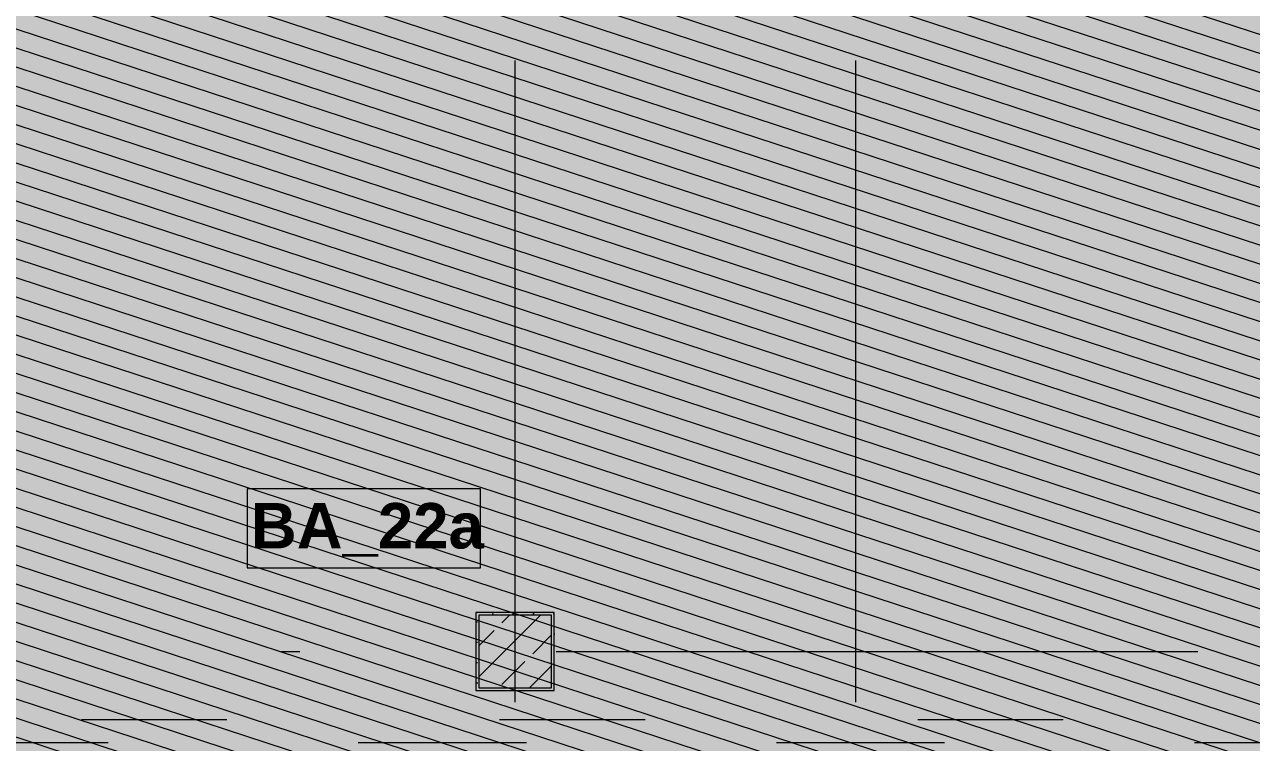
# Model space of a CAD drawing. Header units: metres. Extents: x 101 to 346, y 66 to 213.
# Drawn here: x 113.86 to 120.61, y 92.69 to 96.64 of the extents above; entities that cross this region are included whole.
import ezdxf

# ---------------------------------------------------------------- set-up
doc = ezdxf.new("R2010")
doc.units = ezdxf.units.M
doc.header["$MEASUREMENT"] = 0
doc.linetypes.add('Strichlinie-über-Schnitt', pattern=[0.0023, 0.0008, -0.0015])
doc.linetypes.add('Strichpunktlinie', pattern=[0.006703, 0.003528, -0.001764, 0, -0.001411])
for name, color, linetype in [('00  Raster', 7, 'Continuous'), ('10  Stützen', 7, 'Continuous'), ('10  Stützen_Schnittschraffur', 7, 'Continuous'), ('20  Wand Leichtbau', 7, 'Continuous'), ('40  Text Bodenübersichten', 7, 'Continuous'), ('Neubau_20  Boden Aufbauten_Deckschraffur', 7, 'Continuous')]:
    doc.layers.add(name, color=color, linetype=linetype)
doc.styles.add('ERSTELLTER_STIL_2', font='arial.ttf')

msp = doc.modelspace()

# ---------------------------------------------------------------- hatches: boundary and pattern name
at = {"layer": '10  Stützen_Schnittschraffur', "linetype": 'Continuous', "lineweight": 0, "true_color": 0xffffff}
h = msp.add_hatch(color=7, dxfattribs=at)
h.paths.add_polyline_path([(116.3404, 93.4069), (116.3404, 92.9769), (116.7704, 92.9769), (116.7704, 93.4069)])
h.paths.add_polyline_path([(116.3554, 93.3919), (116.7554, 93.3919), (116.7554, 92.9919), (116.3554, 92.9919)], flags=0)
at = {"layer": '10  Stützen_Schnittschraffur', "linetype": 'Continuous', "lineweight": 13, "true_color": 0x000100}
h = msp.add_hatch(dxfattribs=at)
h.set_pattern_fill('Gips_0008', color=98, style=0, pattern_type=2)
h.set_pattern_definition([(26.86749, (13.479, 22.351647), (-0.022596431, 0.044602705), [0, -0.05])])
h.paths.add_polyline_path([(116.3404, 93.4069), (116.3404, 92.9769), (116.7704, 92.9769), (116.7704, 93.4069)])
h.paths.add_polyline_path([(116.3554, 93.3919), (116.7554, 93.3919), (116.7554, 92.9919), (116.3554, 92.9919)], flags=0)
at = {"layer": '10  Stützen_Schnittschraffur', "linetype": 'Continuous', "lineweight": 0, "true_color": 0xffffff}
msp.add_hatch(color=7, dxfattribs=at).paths.add_polyline_path([(116.3554, 92.9919), (116.7554, 92.9919), (116.7554, 93.3919), (116.3554, 93.3919)])
at = {"layer": '10  Stützen_Schnittschraffur', "linetype": 'Continuous', "lineweight": 13, "true_color": 0x000100}
h = msp.add_hatch(dxfattribs=at)
h.set_pattern_fill('Beton__Stahlbeton_0008', color=98, style=0, pattern_type=2)
h.set_pattern_definition([(225, (116.35537, 93.3919), (-0.16971, 0.16971), []), (225, (116.27052, 93.47674), (-0.169706, 0.169706), [0.18, -0.06])])
h.paths.add_polyline_path([(116.3554, 92.9919), (116.7554, 92.9919), (116.7554, 93.3919), (116.3554, 93.3919)])
at = {"layer": '40  Text Bodenübersichten', "linetype": 'Continuous', "lineweight": 0, "ltscale": 1000, "true_color": 0xffffff}
msp.add_hatch(color=7, dxfattribs=at).paths.add_polyline_path([(115.0826, 93.6523), (116.366, 93.6523), (116.366, 94.0852), (115.0826, 94.0852)])
at = {"layer": 'Neubau_20  Boden Aufbauten_Deckschraffur', "linetype": 'Continuous', "lineweight": 18}
msp.add_hatch(color=30, dxfattribs=at).paths.add_polyline_path([(113.8304, 99.9619), (113.8304, 97.312), (113.7054, 97.312), (113.7054, 92.6999), (111.2179, 92.6999), (111.2179, 92.3919), (121.8454, 92.3919), (121.8454, 92.8169), (124.6679, 92.8169), (124.6679, 95.2768), (122.0179, 95.2768), (122.0179, 99.9621)])
h = msp.add_hatch(dxfattribs=at)
h.set_pattern_fill('Holz_Schalung_liegend__1_A9', color=6, style=0, pattern_type=2)
h.set_pattern_definition([(341.86749, (13.479, 22.35165), (0.03112157, 0.09503393), [])])
h.paths.add_polyline_path([(113.8304, 99.9619), (113.8304, 97.312), (113.7054, 97.312), (113.7054, 92.6999), (111.2179, 92.6999), (111.2179, 92.3919), (121.8454, 92.3919), (121.8454, 92.8169), (124.6679, 92.8169), (124.6679, 95.2768), (122.0179, 95.2768), (122.0179, 99.9621)])

# ---------------------------------------------------------------- linework, layer by layer
at = {"layer": '00  Raster', "color": 7, "linetype": 'Strichpunktlinie', "lineweight": 13, "ltscale": 1000}
for p, q in [((116.5554, 79.3072), (116.5554, 102.9769)), ((118.4304, 79.3072), (118.4304, 102.9703))]:
    msp.add_line(p, q, dxfattribs=at)
at = {"layer": '00  Raster', "color": 5, "linetype": 'Strichpunktlinie', "lineweight": 13, "ltscale": 1000}
msp.add_line((103.1761, 93.1919), (159.1776, 93.1919), dxfattribs=at)
at = {"layer": '10  Stützen', "color": 7, "linetype": 'Continuous', "lineweight": 13, "ltscale": 1000, "flags": 128}
for points in [[(116.3404, 93.4069), (116.3404, 92.9769), (116.7704, 92.9769), (116.7704, 93.4069)], [(116.3554, 92.9919), (116.7554, 92.9919), (116.7554, 93.3919), (116.3554, 93.3919)]]:
    msp.add_lwpolyline(points, close=True, dxfattribs=at)
at = {"layer": '20  Wand Leichtbau', "color": 7, "linetype": 'Strichlinie-über-Schnitt', "lineweight": 13, "ltscale": 1000, "flags": 128}
for points in [[(121.8704, 92.8169), (111.0929, 92.8169)], [(121.8704, 92.8169), (111.0929, 92.8169)], [(111.0929, 92.6919), (121.8704, 92.6919)], [(111.2179, 92.6919), (121.8704, 92.6919)]]:
    msp.add_lwpolyline(points, dxfattribs=at)
at = {"layer": '40  Text Bodenübersichten', "color": 7, "linetype": 'Continuous', "lineweight": 13, "ltscale": 1000}
for p, q in [((116.366, 94.0852), (115.0826, 94.0852)), ((115.0826, 94.0852), (115.0826, 93.6523)), ((116.366, 93.6523), (116.366, 94.0852)), ((115.0826, 93.6523), (116.366, 93.6523))]:
    msp.add_line(p, q, dxfattribs=at)

# ---------------------------------------------------------------- texts
at = {"layer": '40  Text Bodenübersichten', "color": 7, "linetype": 'Continuous', "lineweight": 13, "insert": (115.1026, 94.0081), "char_height": 0.25, "attachment_point": 1, "style": 'ERSTELLTER_STIL_2'}
msp.add_mtext('\\A1;{\\pql;\\pt0.251208;\\fArial|b1|i0|c0|p38;BA_22a}', dxfattribs=at)

doc.saveas('drawing.dxf')
